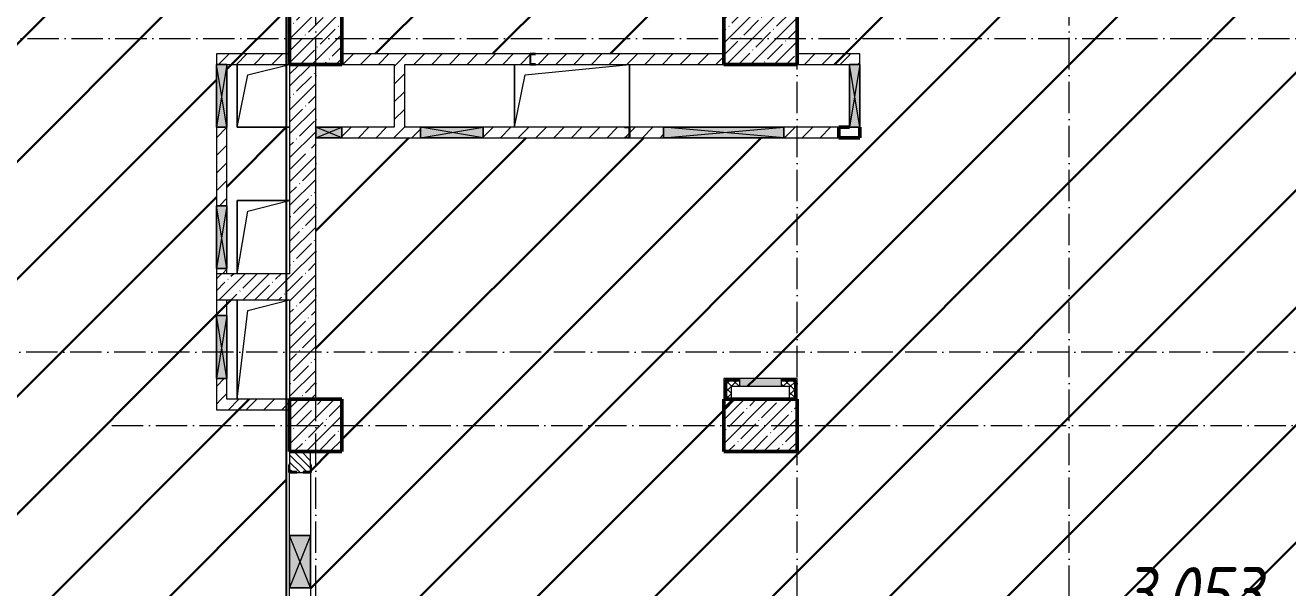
# Model space of a CAD drawing. Header units: millimetres. Extents: x 35697 to 388678, y -91946 to 171347.
# Drawn here: x 290844 to 302911, y -65632 to -60257 of the extents above; entities that cross this region are included whole.
import ezdxf

# ---------------------------------------------------------------- set-up
doc = ezdxf.new("R2010")
doc.units = ezdxf.units.MM
doc.linetypes.add('50_200_ШТРИХ_1Т_ш5_п1_п1_', pattern=[700, 500, -100, 0, -100])
for name, color, linetype, lineweight in [('2.1) ПГП окна 2.8 м', 5, 'Continuous', 30), ('A-DETL-GENF-OTLN', 7, 'Continuous', 9), ('A-FLOR-____-OTLN', 7, 'Continuous', 9), ('A-GENM-____-MCUT', 7, 'Continuous', 25), ('A-GENM-____-OTLN', 7, 'Continuous', 9), ('A-GENM-____-OTLN-1', 7, 'Continuous', 25), ('A-GLAZ-____-OTLN', 7, 'Continuous', 9), ('A-WALL-____-MCUT-1', 7, 'Continuous', 9), ('A-WALL-____-MCUT-2', 7, 'Continuous', 50), ('A-WALL-____-MCUT-3', 7, 'Continuous', 9), ('A-WALL-____-PATT-1', 7, 'Continuous', 9), ('A-WALL-FNSH-MCUT-1', 7, 'Continuous', 9), ('I-WALL-____-OTLN', 7, 'Continuous', 9), ('S-COLS-____-MCUT', 7, 'Continuous', 50), ('S-COLS-____-OTLN', 7, 'Continuous', 9), ('S-GRID-____-OTLN-1', 7, '50_200_ШТРИХ_1Т_ш5_п1_п1_', 9), ('Марки помещений', 7, 'Continuous', 9), ('стяжа', 7, 'Continuous', 30)]:
    doc.layers.add(name, color=color, linetype=linetype, lineweight=lineweight)
doc.layers.add('A-WALL-____-PATT-3', color=9, linetype='Continuous', lineweight=9, true_color=0x808080)
doc.styles.add('ISOCPEUR_I_2', font='isocpeui.ttf', dxfattribs={"width": 0.85, "height": 2.3})
pattern_1 = [(45, (283770.7, -86863.46), (-114.04925, 114.04925), []), (45, (283884.76, -86863.46), (-114.04925, 114.04925), [201.612, -40.322, 3.353, -36.97])]
pattern_2 = [(45, (283770.71, -86863.46), (-84.8528, 84.8528), [])]
pattern_3 = [(45, (283770.707, -86863.456), (-35.35534, 35.35534), []), (135, (283770.707, -86863.456), (-35.35534, -35.35534), [])]

# ---------------------------------------------------------------- blocks, each defined once
blk = doc.blocks.new('BSC_Колонна _Прямоугольная - 500х500-V7-АР1_План отверстий 3 этажа в осях 1-64_А-ГГ')
at = {"layer": 'S-COLS-____-OTLN'}
h = blk.add_hatch(dxfattribs=at)
h.set_pattern_fill('FP_41', color=256, style=0, pattern_type=2)
h.set_pattern_definition([(45, (-9850, -26481.04), (-114.04925, 114.04925), []), (45, (-9735.95, -26481.04), (-114.04925, 114.04925), [201.613, -40.323, 3.353, -36.97])])
h.paths.add_polyline_path([(-250, -250), (250, -250), (250, 250), (-250, 250)], flags=0)
at = {"layer": 'S-COLS-____-MCUT'}
for p, q in [((250, 250), (-250, 250)), ((-250, 250), (-250, -250)), ((250, -250), (250, 250)), ((-250, -250), (250, -250))]:
    blk.add_line(p, q, dxfattribs=at)
blk = doc.blocks.new('BSC_Колонна _Прямоугольная - 500х700-V10-АР1_План отверстий 3 этажа в осях 1-64_А-ГГ')
at = {"layer": 'S-COLS-____-OTLN'}
h = blk.add_hatch(dxfattribs=at)
h.set_pattern_fill('FP_44', color=256, style=0, pattern_type=2)
h.set_pattern_definition([(315, (-22781.04, 14100), (114.0493, 114.0493), []), (315, (-22781.04, 13985.95), (114.0493, 114.0493), [201.613, -40.323, 3.353, -36.97])])
h.paths.add_polyline_path([(-250, 350), (-250, -350), (250, -350), (250, 350)], flags=0)
at = {"layer": 'S-COLS-____-MCUT'}
for p, q in [((250, 350), (-250, 350)), ((-250, 350), (-250, -350)), ((250, -350), (250, 350)), ((-250, -350), (250, -350))]:
    blk.add_line(p, q, dxfattribs=at)
blk = doc.blocks.new('BSC_Колонна _Прямоугольная - 500х700-V11-АР1_План отверстий 3 этажа в осях 1-64_А-ГГ')
at = {"layer": 'S-COLS-____-OTLN'}
h = blk.add_hatch(dxfattribs=at)
h.set_pattern_fill('FP_45', color=256, style=0, pattern_type=2)
h.set_pattern_definition([(315, (-26481.04, 14100), (114.04925, 114.04925), []), (315, (-26481.04, 13985.95), (114.04925, 114.04925), [201.613, -40.323, 3.353, -36.97])])
h.paths.add_polyline_path([(-250, 350), (-250, -350), (250, -350), (250, 350)], flags=0)
at = {"layer": 'S-COLS-____-MCUT'}
for p, q in [((250, 350), (-250, 350)), ((-250, 350), (-250, -350)), ((250, -350), (250, 350)), ((-250, -350), (250, -350))]:
    blk.add_line(p, q, dxfattribs=at)
blk = doc.blocks.new('154_Фахверк_СКБ_Швеллер - Тип_100_3960-28494444-АР1_План отверстий 3 этажа в осях 1-64_А-ГГ')
at = {"layer": 'A-GENM-____-MCUT'}
for p, q in [((125, 50), (175, 50)), ((125, -50), (125, 50)), ((128, 47), (128, -47)), ((175, 47), (128, 47)), ((175, 50), (175, 47)), ((175, -50), (125, -50)), ((128, -47), (175, -47)), ((175, -47), (175, -50))]:
    blk.add_line(p, q, dxfattribs=at)
blk = doc.blocks.new('154_Фахверк_СКБ_Швеллер - Тип_100_3380-28551448-АР1_План отверстий 3 этажа в осях 1-64_А-ГГ')
at = {"layer": 'A-GENM-____-MCUT'}
for p, q in [((175, 50), (125, 50)), ((125, 50), (125, -50)), ((128, 47), (175, 47)), ((128, -47), (128, 47)), ((175, 47), (175, 50)), ((125, -50), (175, -50)), ((175, -47), (128, -47)), ((175, -50), (175, -47))]:
    blk.add_line(p, q, dxfattribs=at)
blk = doc.blocks.new('Фахверк_СКБ_Уголок - 200_3960-28268576-АР1_План отверстий 3 этажа в осях 1-64_А-ГГ')
at = {"layer": 'A-GENM-____-MCUT'}
for p, q in [((200, 156), (125, 156)), ((125, 156), (125, 81)), ((131, 81), (131, 150)), ((131, 150), (200, 150)), ((200, 150), (200, 156)), ((125, 81), (131, 81)), ((131, 19), (125, 19)), ((125, 19), (125, -56)), ((131, -50), (131, 19)), ((125, -56), (200, -56)), ((200, -50), (131, -50)), ((200, -56), (200, -50))]:
    blk.add_line(p, q, dxfattribs=at)
blk = doc.blocks.new('AR_Отверстие прямоугольное _в плите_ - AR_Отверстие прямоугольное _в плите_-30552824-АР1_План отверстий 3 этажа в осях 1-64_А-ГГ')
at = {"layer": 'A-GENM-____-OTLN'}
for p, q in [((250, 350), (-250, 350)), ((-250, 350), (-250, -350)), ((-250, -350), (-150, 250)), ((-150, 250), (250, 350))]:
    blk.add_line(p, q, dxfattribs=at)
blk = doc.blocks.new('AR_Отверстие прямоугольное _в плите_ - AR_Отверстие прямоугольное _в плите_-30552826-АР1_План отверстий 3 этажа в осях 1-64_А-ГГ')
at = {"layer": 'A-GENM-____-OTLN'}
for p, q in [((-250, 475), (-250, -475)), ((-250, -475), (-150, 375)), ((-150, 375), (250, 475))]:
    blk.add_line(p, q, dxfattribs=at)
blk = doc.blocks.new('AR_Отверстие прямоугольное _в плите_ - AR_Отверстие прямоугольное _в плите_-30552682-АР1_План отверстий 3 этажа в осях 1-64_А-ГГ')
at = {"layer": 'A-GENM-____-OTLN'}
for p, q in [((-550, 300), (-550, -300)), ((-450, 200), (550, 300)), ((550, -300), (550, 300)), ((-550, -300), (-450, 200))]:
    blk.add_line(p, q, dxfattribs=at)
blk = doc.blocks.new('AR_Отверстие прямоугольное _в плите_ - AR_Отверстие прямоугольное _в плите_-30552698-АР1_План отверстий 3 этажа в осях 1-64_А-ГГ')
at = {"layer": 'A-GENM-____-OTLN'}
for p, q in [((-250, 300), (-250, -300)), ((-150, 200), (250, 300)), ((-250, -300), (-150, 200)), ((-250, -300), (250, -300))]:
    blk.add_line(p, q, dxfattribs=at)
blk = doc.blocks.new('AR_Отверстие Ниша - Лючок-32406239-АР1_План отверстий 3 этажа в осях 1-64_А-ГГ')
at = {"layer": 'A-GLAZ-____-OTLN'}
blk.add_hatch(color=256, dxfattribs=at).paths.add_polyline_path([(200, 37), (-200, 37), (-200, -38), (200, -38)], flags=0)
for p, q in [((200, 37), (-200, 37)), ((-200, 37), (-200, -38)), ((200, -38), (200, 37)), ((-200, -38), (200, -38))]:
    blk.add_line(p, q, dxfattribs=at)
blk = doc.blocks.new('AR_Отверстие прямоугольное _в стене_ - AR_Отверстие прямоугольное _в стене__ОВ-36997986-АР1_План отверстий 3 этажа в осях 1-64_А-ГГ')
at = {"layer": 'A-GLAZ-____-OTLN'}
blk.add_hatch(color=256, dxfattribs=at).paths.add_polyline_path([(300, 50), (-300, 50), (-300, -50), (300, -50)], flags=0)
at = {"layer": 'A-DETL-GENF-OTLN'}
for p, q in [((-300, -50), (-300, 50)), ((-300, 50), (300, 50)), ((300, 50), (-300, -50)), ((-300, 50), (300, -50)), ((300, 50), (-300, 50)), ((-300, 50), (-300, -50)), ((300, 50), (300, -50)), ((300, -50), (300, 50)), ((300, -50), (-300, -50)), ((-300, -50), (300, -50))]:
    blk.add_line(p, q, dxfattribs=at)
blk = doc.blocks.new('AR_Отверстие прямоугольное _в стене__БезПР - AR_Отверстие прямоугольное _в стене__БезПР-36428146-АР1_План отверстий 3 этажа в осях 1-64_А-ГГ')
at = {"layer": 'A-GLAZ-____-OTLN'}
blk.add_hatch(color=256, dxfattribs=at).paths.add_polyline_path([(125, 50), (-125, 50), (-125, -50), (125, -50)], flags=0)
at = {"layer": 'A-DETL-GENF-OTLN'}
for p, q in [((-125, -50), (-125, 50)), ((-125, 50), (125, 50)), ((125, 50), (-125, -50)), ((-125, 50), (125, -50)), ((125, 50), (-125, 50)), ((-125, 50), (-125, -50)), ((125, 50), (125, -50)), ((125, -50), (125, 50)), ((125, -50), (-125, -50)), ((-125, -50), (125, -50))]:
    blk.add_line(p, q, dxfattribs=at)
blk = doc.blocks.new('AR_Отверстие прямоугольное _в стене_ - AR_Отверстие прямоугольное _в стене__ОВ-37085671-АР1_План отверстий 3 этажа в осях 1-64_А-ГГ')
at = {"layer": 'A-GLAZ-____-OTLN'}
blk.add_hatch(color=256, dxfattribs=at).paths.add_polyline_path([(-376, 50), (-575, 50), (-575, -50), (575, -50), (575, 50)], flags=0)
at = {"layer": 'A-DETL-GENF-OTLN'}
for p, q in [((-575, -50), (-575, 50)), ((-575, 50), (575, 50)), ((575, 50), (-575, -50)), ((-575, 50), (575, -50)), ((575, 50), (-575, 50)), ((-575, 50), (-575, -50)), ((575, 50), (575, -50)), ((575, -50), (575, 50)), ((575, -50), (-575, -50)), ((-575, -50), (575, -50))]:
    blk.add_line(p, q, dxfattribs=at)
blk = doc.blocks.new('AR_Отверстие прямоугольное _в стене__БезПР - AR_Отверстие прямоугольное _в стене__БезПР-36427847-АР1_План отверстий 3 этажа в осях 1-64_А-ГГ')
at = {"layer": 'A-GLAZ-____-OTLN'}
blk.add_hatch(color=256, dxfattribs=at).paths.add_polyline_path([(250, 100), (-250, 100), (-250, -100), (250, -100)], flags=0)
at = {"layer": 'A-DETL-GENF-OTLN'}
for p, q in [((-250, -100), (-250, 100)), ((-250, 100), (250, 100)), ((250, 100), (-250, -100)), ((-250, 100), (250, -100)), ((250, 100), (-250, 100)), ((-250, 100), (-250, -100)), ((250, 100), (250, -100)), ((250, -100), (250, 100)), ((250, -100), (-250, -100)), ((-250, -100), (250, -100))]:
    blk.add_line(p, q, dxfattribs=at)
at = {"layer": 'A-GLAZ-____-OTLN'}
blk.add_line((250, 100), (-250, 100), dxfattribs=at)
blk = doc.blocks.new('AR_Отверстие прямоугольное _в стене__БезПР - AR_Отверстие прямоугольное _в стене__БезПР-36899670-АР1_План отверстий 3 этажа в осях 1-64_А-ГГ')
at = {"layer": 'A-GLAZ-____-OTLN'}
blk.add_hatch(color=256, dxfattribs=at).paths.add_polyline_path([(300, 50), (-300, 50), (-300, -50), (300, -50)], flags=0)
at = {"layer": 'A-DETL-GENF-OTLN'}
for p, q in [((-300, -50), (-300, 50)), ((-300, 50), (300, 50)), ((300, 50), (-300, -50)), ((-300, 50), (300, -50)), ((300, 50), (-300, 50)), ((-300, 50), (-300, -50)), ((300, 50), (300, -50)), ((300, -50), (300, 50)), ((300, -50), (-300, -50)), ((-300, -50), (300, -50))]:
    blk.add_line(p, q, dxfattribs=at)
at = {"layer": 'A-GLAZ-____-OTLN'}
blk.add_line((300, 50), (-300, 50), dxfattribs=at)
blk = doc.blocks.new('AR_Отверстие прямоугольное _в стене_ - AR_Отверстие прямоугольное _в стене__ОВ-36998953-АР1_План отверстий 3 этажа в осях 1-64_А-ГГ')
at = {"layer": 'A-GLAZ-____-OTLN'}
blk.add_hatch(color=256, dxfattribs=at).paths.add_polyline_path([(300, 50), (-300, 50), (-300, -50), (300, -50)], flags=0)
at = {"layer": 'A-DETL-GENF-OTLN'}
for p, q in [((-300, -50), (-300, 50)), ((-300, 50), (300, 50)), ((300, 50), (-300, -50)), ((-300, 50), (300, -50)), ((300, 50), (-300, 50)), ((-300, 50), (-300, -50)), ((300, 50), (300, -50)), ((300, -50), (300, 50)), ((300, -50), (-300, -50)), ((-300, -50), (300, -50))]:
    blk.add_line(p, q, dxfattribs=at)
blk = doc.blocks.new('AR_Отверстие прямоугольное _в стене_ - AR_Отверстие прямоугольное _в стене__ОВ-36996514-АР1_План отверстий 3 этажа в осях 1-64_А-ГГ')
at = {"layer": 'A-GLAZ-____-OTLN'}
blk.add_hatch(color=256, dxfattribs=at).paths.add_polyline_path([(300, -50), (300, 50), (-300, 50), (-300, -50)], flags=0)
at = {"layer": 'A-DETL-GENF-OTLN'}
for p, q in [((-300, -50), (-300, 50)), ((-300, 50), (300, 50)), ((300, 50), (-300, -50)), ((-300, 50), (300, -50)), ((300, 50), (-300, 50)), ((-300, 50), (-300, -50)), ((300, 50), (300, -50)), ((300, -50), (300, 50)), ((300, -50), (-300, -50)), ((-300, -50), (300, -50))]:
    blk.add_line(p, q, dxfattribs=at)
blk = doc.blocks.new('BSC_Колонна _Прямоугольная1 - 200х100 _металл_-V219-АР1_План отверстий 3 этажа в осях 1-64_А-ГГ')
at = {"layer": 'S-COLS-____-MCUT'}
for p, q in [((0, 50), (-100, 50)), ((-100, 50), (-100, -50)), ((100, -50), (100, 50)), ((-100, -50), (100, -50))]:
    blk.add_line(p, q, dxfattribs=at)
blk = doc.blocks.new('3эт')
at = {"layer": 'S-GRID-____-OTLN-1', "color": 251, "ltscale": 0.6, "true_color": 0x636466}
for p, q in [((293620.7, -91346.1), (293620.7, -36982.5)), ((298220.7, -91346.1), (298220.7, -36982.5)), ((300820.7, -91346.1), (300820.7, -36982.5)), ((279101.9, -60382.4), (310478.4, -60382.4)), ((310478.4, -63382.4), (279101.9, -63382.4)), ((291670.7, -64082.4), (310478.4, -64082.4))]:
    blk.add_line(p, q, dxfattribs=at)

msp = doc.modelspace()

# ---------------------------------------------------------------- hatches: boundary and pattern name
at = {"layer": '2.1) ПГП окна 2.8 м'}
h = msp.add_hatch(dxfattribs=at)
h.set_pattern_fill('ANSI31', color=5, scale=250)
h.set_pattern_definition([(45, (289370.7, -39382.4), (-561.266, 561.266), [])])
h.paths.add_polyline_path([(297665, -55157), (297671, -54132), (293871, -54132), (293871, -54632), (293371, -54632), (293371, -56532), (297671, -56532), (297671, -56457), (297665, -56457), (297665, -56382), (297668, -55232), (297665, -55232)])
h.paths.add_polyline_path([(293871, -54132), (297671, -54132), (297671, -53832), (295475, -45482), (293871, -45482)])
h.paths.add_polyline_path([(298371, -41232), (298121, -41232), (298121, -39632), (297871, -39632), (297871, -39382), (293871, -39382), (293871, -45482), (295475, -45482), (297671, -53832), (298371, -53832), (298371, -50232), (297771, -50232), (297771, -49032), (298371, -49032), (298371, -47182), (297771, -47182), (297771, -45682), (298121, -45682), (298371, -45682)])
h.paths.add_polyline_path([(297671, -47682), (297771, -47682), (297771, -48132), (297671, -48132), (297671, -48632), (297671, -50232), (297671, -50235), (297768, -50235), (297768, -50282), (297771, -50282), (297771, -50832), (297771, -51832), (297671, -51832), (297671, -50832), (297671, -50282), (297671, -50232), (297671, -48632), (297671, -48132)], flags=16)
h.paths.add_polyline_path([(297671, -47682), (297721, -47907), (297671, -48132)], flags=0)
h.paths.add_polyline_path([(298121, -43882), (298121, -43432), (298121, -43032), (298321, -43032), (298321, -43432), (298321, -43882), (298321, -44382), (298327, -44382), (298327, -44457), (298327, -44532), (298321, -44562), (298321, -44532), (298252, -44532), (298190, -44532), (298121, -44532), (298121, -45357), (298121, -45426), (298190, -45426), (298252, -45427), (298252, -45426), (298321, -45426), (298321, -45357), (298327, -45357), (298327, -45432), (298327, -45507), (298321, -45507), (298321, -45438), (298252, -45438), (298218, -45432), (298190, -45432), (298115, -45432), (298115, -45357), (298121, -44532), (298115, -44532), (298115, -44457), (298115, -44382)], flags=16)
h.paths.add_polyline_path([(298115, -44382), (298190, -44382), (298252, -44382), (298321, -44388), (298252, -44388), (298190, -44382), (298190, -44388), (298121, -44388)], flags=0)
h.paths.add_polyline_path([(297671, -50832), (297771, -50832), (297771, -51832), (297671, -51832)], flags=0)
h.paths.add_polyline_path([(293340, -45482), (293340, -54132), (293871, -54132), (293871, -45482)])
h.paths.add_polyline_path([(293340, -45482), (289371, -45482), (289371, -77332), (293340, -77332), (293340, -67982), (292871, -67982), (292871, -67782), (293340, -67782), (293340, -63832), (292871, -63832), (292871, -62882), (292671, -62882), (292671, -62632), (292871, -62632), (292871, -61933), (293340, -61933), (293340, -61232), (292871, -61232), (292871, -60632), (293340, -60632)])
h.paths.add_polyline_path([(292671, -60632), (292771, -60632), (292771, -61232), (292771, -61982), (292771, -62582), (292671, -62582), (292671, -61982), (292671, -61232)], flags=16)
h.paths.add_polyline_path([(292671, -60632), (292771, -60632), (292771, -61232), (292671, -61232)], flags=0)
h.paths.add_polyline_path([(292671, -61982), (292771, -61982), (292771, -62582), (292671, -62582)], flags=0)
h.paths.add_polyline_path([(292671, -63032), (292771, -63032), (292771, -63632), (292671, -63632)], flags=16)
h.paths.add_polyline_path([(292771, -66532), (292774, -66532), (292774, -66579), (292868, -66579), (292868, -66532), (292871, -66532), (292871, -66582), (292871, -67682), (292771, -67682), (292771, -68097), (292871, -68097), (292871, -68247), (292771, -68247), (292771, -68586), (292778, -68586), (292778, -68628), (292863, -68628), (292863, -68586), (292871, -68586), (292871, -68632), (292871, -69332), (292871, -69378), (292863, -69378), (292863, -69337), (292778, -69337), (292778, -69378), (292771, -69632), (292771, -69378), (292771, -69332), (292771, -68632), (292771, -68586), (292771, -68247), (292771, -68097), (292771, -67682), (292771, -66582)], flags=16)
h.paths.add_polyline_path([(292771, -66582), (292871, -66582), (292871, -67682), (292771, -67682)], flags=0)
h.paths.add_polyline_path([(293950, -53466), (295540, -53466), (295540, -52266), (293950, -52266)], flags=24)
h = msp.add_hatch(dxfattribs=at)
h.set_pattern_fill('ANSI31', color=5, scale=250)
h.paths.add_polyline_path([(302801, -42418), (302801, -42422), (302821, -42782), (302821, -42422), (302818, -42418)])
h.paths.add_polyline_path([(301622, -42036), (301622, -42066), (301632, -42066), (301831, -42036)])
h.paths.add_polyline_path([(302183, -41582), (302183, -42382), (302151, -42382), (302151, -41582)])
h.paths.add_polyline_path([(302503, -41542), (302503, -41546), (302521, -41546), (302521, -41542)])
h.paths.add_polyline_path([(302481, -41546), (302475, -41546), (302475, -41574), (302481, -41574)])
h.paths.add_polyline_path([(302631, -42390), (302503, -42390), (302481, -42412), (302481, -42422), (302521, -42422)])
h.paths.add_polyline_path([(302355, -41574), (302471, -41574), (302481, -41582), (302471, -41582)])
h.paths.add_polyline_path([(293871, -48132), (293871, -48632), (293371, -48632), (293371, -48132)])
h.paths.add_polyline_path([(302791, -41582), (302801, -41582), (302801, -41574), (302791, -41574)])
h.paths.add_polyline_path([(302635, -41582), (302635, -42382), (302631, -42422), (302631, -42382)])
h.paths.add_polyline_path([(303115, -41582), (303121, -41582), (303121, -41574), (303115, -41574)], flags=17)
h.paths.add_polyline_path([(303111, -42382), (303111, -41582), (303112, -41542), (303111, -41542), (303111, -42382), (303121, -42782), (303121, -42422), (303120, -42382)])
h.paths.add_polyline_path([(289371, -52826), (289377, -52832), (289377, -52757), (289371, -52757)])
h.paths.add_polyline_path([(293871, -54132), (293871, -54632), (293371, -54632), (293371, -54132)])
h.paths.add_polyline_path([(297671, -56388), (297665, -56382), (297665, -56457), (297671, -56457)])
h.paths.add_polyline_path([(289171, -70507), (289165, -70507), (288671, -70532), (289171, -70532)])
h.paths.add_polyline_path([(298213, -58336), (298213, -58378), (298221, -58382), (298221, -58336)])
h.paths.add_polyline_path([(298221, -63632), (298221, -63832), (298221, -64332), (297521, -64332), (297521, -63832), (297521, -63632), (297671, -63632), (298071, -63632)])
h.paths.add_polyline_path([(298208, -63645), (298208, -63832), (297533, -63832), (297533, -63645), (297671, -63645), (297671, -63707), (298071, -63707), (298071, -63645)], flags=16)
h.paths.add_polyline_path([(307021, -60632), (307021, -60732), (306821, -60732), (306821, -60661)])
h.paths.add_polyline_path([(298221, -69132), (298221, -69632), (297521, -69632), (297521, -69132)])
h.paths.add_polyline_path([(298221, -72432), (298221, -72932), (297521, -72932), (297521, -72432)])
h.paths.add_polyline_path([(293950, -53466), (295540, -53466), (295540, -52266), (293950, -52266)], flags=9)
h.paths.add_polyline_path([(294786, -59655), (296376, -59655), (296376, -58455), (294786, -58455)], flags=9)
h.paths.add_polyline_path([(301150, -66260), (302809, -66260), (302809, -65060), (301150, -65060)], flags=9)
h = msp.add_hatch(dxfattribs=at)
h.set_pattern_fill('ANSI31', color=5, scale=250)
h.paths.add_polyline_path([(293871, -54132), (293871, -54632), (293371, -54632), (293371, -54132)], flags=16)
h.paths.add_polyline_path([(297671, -56388), (297665, -56382), (297665, -56457), (297671, -56457)], flags=16)
h.paths.add_polyline_path([(307071, -58332), (307065, -58332), (307065, -58257), (307071, -57207), (307065, -57207), (307065, -57132), (307071, -55332), (307065, -55332), (307065, -55257), (307069, -54832), (306971, -54832), (306971, -54632), (306621, -54632), (306621, -54382), (301771, -54382), (301771, -57432), (297871, -57432), (297871, -56388), (297740, -56388), (297740, -56382), (297665, -56382), (297665, -56457), (297671, -56457), (297671, -57432), (293371, -57432), (293371, -58376), (293440, -58376), (293489, -58382), (293577, -58382), (293577, -58307), (293571, -57632), (293571, -58307), (293577, -58307), (293577, -58387), (293571, -58387), (293571, -59532), (293577, -59532), (293577, -59607), (293571, -60132), (293871, -60132), (293871, -60532), (295671, -60532), (295721, -60532), (297521, -60532), (297521, -60132), (298121, -60132), (298121, -59578), (298121, -58382), (298121, -58336), (298128, -58336), (298128, -58378), (298121, -59532), (298221, -59532), (298221, -60132), (298221, -60632), (298721, -60632), (298821, -60632), (298821, -61232), (298821, -61332), (298621, -61332), (298096, -61332), (296946, -61332), (296621, -61332), (296571, -61332), (295221, -61332), (294621, -61332), (293871, -61332), (293621, -61332), (293621, -63832), (293871, -63832), (293871, -64332), (293571, -64332), (293571, -64457), (293577, -64457), (293577, -64532), (293571, -65132), (293571, -65632), (293571, -66232), (293577, -66232), (293577, -66307), (293571, -67782), (293571, -68032), (293571, -68332), (293571, -68482), (293571, -69132), (293871, -69132), (293871, -69632), (293571, -69632), (293571, -69932), (293571, -70332), (293571, -70507), (293571, -70807), (293571, -72432), (293871, -72432), (293871, -72932), (293571, -72932), (293571, -73057), (293577, -73057), (293577, -73132), (293571, -74832), (293577, -74832), (293577, -74982), (295571, -74982), (295621, -74982), (297521, -74982), (297771, -74982), (300221, -74982), (300471, -74982), (300971, -74982), (300971, -71882), (300971, -71582), (300971, -70282), (301021, -70282), (301021, -70132), (301171, -70132), (301171, -70082), (306621, -70082), (306721, -70082), (307071, -70082), (307071, -69632), (306621, -69632), (306621, -69132), (307071, -69132), (307071, -67332), (307065, -67332), (307065, -67257), (307071, -66207), (307065, -66207), (307065, -66132), (307071, -64332), (306621, -64332), (306621, -63832), (307071, -63832), (307071, -63207), (307065, -63207), (307065, -63132), (307071, -61332), (307065, -61332), (307065, -61257), (307071, -61257), (307071, -61326), (307140, -61326), (307140, -61332), (307252, -61332), (307252, -61326), (307321, -61326), (307321, -61257), (307321, -60632), (307321, -60132), (307071, -60132)])
h.paths.add_polyline_path([(298213, -58336), (298213, -58378), (298221, -58382), (298221, -58336)], flags=16)
h.paths.add_polyline_path([(298221, -63632), (298221, -63832), (298221, -64332), (297521, -64332), (297521, -63832), (297521, -63632), (297671, -63632), (298071, -63632)], flags=16)
h.paths.add_polyline_path([(298208, -63645), (298208, -63832), (297533, -63832), (297533, -63645), (297671, -63645), (297671, -63707), (298071, -63707), (298071, -63645)], flags=0)
h.paths.add_polyline_path([(307021, -60632), (307021, -60732), (306821, -60732), (306821, -60661)], flags=16)
h.paths.add_polyline_path([(298221, -69132), (298221, -69632), (297521, -69632), (297521, -69132)], flags=16)
h.paths.add_polyline_path([(298221, -72432), (298221, -72932), (297521, -72932), (297521, -72432)], flags=16)
h.paths.add_polyline_path([(294786, -59655), (296376, -59655), (296376, -58455), (294786, -58455)], flags=24)
h.paths.add_polyline_path([(301150, -66260), (302809, -66260), (302809, -65060), (301150, -65060)], flags=24)
at = {"layer": 'A-WALL-____-PATT-1'}
h = msp.add_hatch(dxfattribs=at)
h.set_pattern_fill('FP_4', color=256, style=0, pattern_type=2)
h.set_pattern_definition(pattern_2)
h.paths.add_polyline_path([(292671, -62632), (292771, -62632), (292771, -62582), (292671, -62582)], flags=0)
h.paths.add_polyline_path([(292771, -61982), (292771, -61232), (292671, -61232), (292671, -61982), (292703, -61982)], flags=0)
h.paths.add_polyline_path([(292671, -60632), (292771, -60632), (292771, -60532), (292671, -60532)], flags=0)
h = msp.add_hatch(dxfattribs=at)
h.set_pattern_fill('FP_4', color=256, style=0, pattern_type=2)
h.set_pattern_definition(pattern_2)
h.paths.add_polyline_path([(293371, -60632), (293371, -60532), (292771, -60532), (292771, -60632)], flags=0)
h = msp.add_hatch(dxfattribs=at)
h.set_pattern_fill('FP_4', color=256, style=0, pattern_type=2)
h.set_pattern_definition(pattern_2)
h.paths.add_polyline_path([(297521, -60632), (297521, -60532), (295721, -60532), (295721, -60535), (295674, -60535), (295674, -60629), (295721, -60629), (295721, -60632)], flags=0)
h.paths.add_polyline_path([(294471, -60632), (295671, -60632), (295671, -60532), (293871, -60532), (293871, -60632), (294371, -60632)], flags=0)
h = msp.add_hatch(dxfattribs=at)
h.set_pattern_fill('FP_4', color=256, style=0, pattern_type=2)
h.set_pattern_definition(pattern_2)
h.paths.add_polyline_path([(298721, -60632), (298721, -60532), (298221, -60532), (298221, -60632)], flags=0)
h = msp.add_hatch(dxfattribs=at)
h.set_pattern_fill('FP_4', color=256, style=0, pattern_type=2)
h.set_pattern_definition(pattern_2)
h.paths.add_polyline_path([(298821, -60632), (298821, -60532), (298721, -60532), (298721, -60632), (298806, -60632)], flags=0)
h = msp.add_hatch(dxfattribs=at)
h.set_pattern_fill('FP_38', color=256, style=0, pattern_type=2)
h.set_pattern_definition(pattern_1)
h.paths.add_polyline_path([(293371, -63832), (293621, -63832), (293621, -60632), (293371, -60632), (293371, -62882)], flags=0)
h = msp.add_hatch(dxfattribs=at)
h.set_pattern_fill('FP_4', color=256, style=0, pattern_type=2)
h.set_pattern_definition(pattern_2)
h.paths.add_polyline_path([(294471, -61232), (294471, -60632), (294371, -60632), (294371, -61232)], flags=0)
h = msp.add_hatch(dxfattribs=at)
h.set_pattern_fill('FP_4', color=256, style=0, pattern_type=2)
h.set_pattern_definition(pattern_2)
h.paths.add_polyline_path([(298621, -61332), (298621, -61232), (298096, -61232), (298096, -61332)], flags=0)
h.paths.add_polyline_path([(296621, -61332), (296946, -61332), (296946, -61232), (296621, -61232), (296621, -61329)], flags=0)
h.paths.add_polyline_path([(296571, -61332), (296571, -61329), (296618, -61329), (296618, -61235), (296571, -61235), (296571, -61232), (295221, -61232), (295221, -61332)], flags=0)
h.paths.add_polyline_path([(293871, -61332), (294621, -61332), (294621, -61232), (293871, -61232), (293871, -61303)], flags=0)
h = msp.add_hatch(dxfattribs=at)
h.set_pattern_fill('FP_38', color=256, style=0, pattern_type=2)
h.set_pattern_definition(pattern_1)
h.paths.add_polyline_path([(293371, -62882), (293371, -62632), (292671, -62632), (292671, -62882)], flags=0)
h = msp.add_hatch(dxfattribs=at)
h.set_pattern_fill('FP_4', color=256, style=0, pattern_type=2)
h.set_pattern_definition(pattern_2)
h.paths.add_polyline_path([(292671, -63832), (292771, -63832), (292771, -63632), (292671, -63632)], flags=0)
h.paths.add_polyline_path([(292671, -63032), (292771, -63032), (292771, -62882), (292671, -62882)], flags=0)
h = msp.add_hatch(dxfattribs=at)
h.set_pattern_fill('FP_4', color=256, style=0, pattern_type=2)
h.set_pattern_definition(pattern_2)
h.paths.add_polyline_path([(293371, -63932), (293371, -63832), (292671, -63832), (292671, -63932)], flags=0)
h = msp.add_hatch(dxfattribs=at)
h.set_pattern_fill('FP_6', color=256, style=0, pattern_type=2)
h.set_pattern_definition([(135, (283770.707, -86863.456), (-35.35534, -35.35534), [])])
h.paths.add_polyline_path([(293571, -69132), (293571, -68482), (293371, -68482), (293371, -69132)], flags=0)
h.paths.add_polyline_path([(293516, -68332), (293571, -68332), (293571, -68032), (293371, -68032), (293371, -68332)], flags=0)
h.paths.add_polyline_path([(293571, -67782), (293571, -66238), (293502, -66238), (293502, -66232), (293440, -66232), (293440, -66238), (293371, -66238), (293371, -67782), (293478, -67782)], flags=0)
h.paths.add_polyline_path([(293440, -64532), (293502, -64532), (293502, -64526), (293571, -64526), (293571, -64332), (293371, -64332), (293371, -64526), (293440, -64526)], flags=0)
at = {"layer": 'A-WALL-____-PATT-3'}
h = msp.add_hatch(dxfattribs=at)
h.set_pattern_fill('FP_7', color=256, style=0, pattern_type=2)
h.set_pattern_definition(pattern_3)
h.paths.add_polyline_path([(298196, -63707), (298196, -63657), (298071, -63657), (298071, -63707), (298146, -63707)], flags=0)
h.paths.add_polyline_path([(297671, -63707), (297671, -63657), (297546, -63657), (297546, -63707), (297596, -63707)], flags=0)
h = msp.add_hatch(dxfattribs=at)
h.set_pattern_fill('FP_7', color=256, style=0, pattern_type=2)
h.set_pattern_definition(pattern_3)
h.paths.add_polyline_path([(297596, -63832), (297596, -63707), (297546, -63707), (297546, -63832)], flags=0)
h = msp.add_hatch(dxfattribs=at)
h.set_pattern_fill('FP_7', color=256, style=0, pattern_type=2)
h.set_pattern_definition(pattern_3)
h.paths.add_polyline_path([(298196, -63832), (298196, -63707), (298146, -63707), (298146, -63832)], flags=0)
at = {"layer": 'S-COLS-____-OTLN'}
h = msp.add_hatch(dxfattribs=at)
h.set_pattern_fill('FP_38', color=256, style=0, pattern_type=2)
h.set_pattern_definition(pattern_1)
h.paths.add_polyline_path([(293371, -64332), (293871, -64332), (293871, -63832), (293371, -63832)], flags=0)

# ---------------------------------------------------------------- linework, layer by layer
msp.add_lwpolyline([(289371, -77332), (293340, -77332), (293340, -45482), (289371, -45482)], close=True)
at = {"layer": 'A-FLOR-____-OTLN'}
for p, q in [((292871, -61232), (292871, -60632)), ((295521, -61232), (295521, -60632)), ((296621, -60632), (296621, -61232)), ((293371, -61232), (292871, -61232)), ((292871, -61933), (293371, -61933)), ((292871, -62632), (292871, -61933)), ((292871, -63832), (292871, -62882))]:
    msp.add_line(p, q, dxfattribs=at)
at = {"layer": 'A-WALL-____-MCUT-1'}
for p, q in [((293371, -60632), (293371, -62632)), ((293621, -61232), (293621, -60632)), ((293621, -63832), (293621, -61332)), ((293371, -62632), (292671, -62632)), ((292671, -62632), (292671, -62882)), ((292671, -62882), (293371, -62882)), ((293371, -62882), (293371, -63832)), ((293371, -63832), (293621, -63832))]:
    msp.add_line(p, q, dxfattribs=at)
at = {"layer": 'A-WALL-____-MCUT-2'}
for p, q in [((297671, -63645), (297533, -63645)), ((297533, -63645), (297533, -63832)), ((298208, -63645), (298071, -63645)), ((298208, -63645), (298208, -63832))]:
    msp.add_line(p, q, dxfattribs=at)
at = {"layer": 'A-WALL-____-MCUT-3'}
for p, q in [((297671, -63657), (297546, -63657)), ((297546, -63657), (297546, -63832)), ((297596, -63707), (297671, -63707)), ((297596, -63832), (297596, -63707)), ((298196, -63657), (298071, -63657)), ((298071, -63707), (298146, -63707)), ((298146, -63707), (298146, -63832)), ((298196, -63657), (298196, -63832)), ((293371, -64332), (293371, -64457)), ((293571, -64332), (293371, -64332)), ((293571, -64457), (293571, -64332)), ((293440, -64532), (293502, -64532))]:
    msp.add_line(p, q, dxfattribs=at)
at = {"layer": 'A-WALL-FNSH-MCUT-1'}
for p, q in [((292671, -60532), (292671, -60632)), ((293371, -60532), (292671, -60532)), ((295671, -60532), (293871, -60532)), ((297521, -60532), (295721, -60532)), ((298821, -60532), (298221, -60532)), ((298821, -60632), (298821, -60532)), ((292771, -60632), (293371, -60632)), ((293871, -60632), (294371, -60632)), ((294371, -60632), (294371, -61232)), ((294471, -60632), (295671, -60632)), ((294471, -61232), (294471, -60632)), ((295721, -60632), (297521, -60632)), ((298221, -60632), (298721, -60632)), ((292671, -61232), (292671, -61982)), ((292771, -61982), (292771, -61232)), ((294371, -61232), (293871, -61232)), ((294621, -61232), (294471, -61232)), ((296571, -61232), (295221, -61232)), ((296946, -61232), (296621, -61232)), ((298621, -61232), (298096, -61232)), ((293871, -61332), (294621, -61332)), ((295221, -61332), (296571, -61332)), ((296621, -61332), (296946, -61332)), ((298096, -61332), (298621, -61332)), ((292671, -62582), (292671, -62632)), ((292771, -62632), (292771, -62582)), ((292671, -62882), (292671, -63032)), ((292771, -63032), (292771, -62882)), ((292671, -63632), (292671, -63932)), ((292771, -63832), (292771, -63632)), ((297671, -63632), (297521, -63632)), ((297521, -63632), (297521, -63832)), ((298221, -63632), (298071, -63632)), ((298221, -63832), (298221, -63632)), ((293371, -63832), (292771, -63832)), ((293371, -63932), (293371, -63832)), ((292671, -63932), (293371, -63932))]:
    msp.add_line(p, q, dxfattribs=at)
at = {"layer": 'I-WALL-____-OTLN'}
for p, q in [((293371, -65132), (293371, -64532)), ((293571, -64532), (293571, -65132)), ((293371, -66232), (293371, -65632)), ((293571, -65632), (293571, -66232))]:
    msp.add_line(p, q, dxfattribs=at)
at = {"layer": 'S-COLS-____-MCUT'}
for p, q in [((293871, -63832), (293371, -63832)), ((293371, -63832), (293371, -64332)), ((293871, -64332), (293871, -63832)), ((293371, -64332), (293871, -64332))]:
    msp.add_line(p, q, dxfattribs=at)

# ---------------------------------------------------------------- block references
at = {"layer": 'A-GENM-____-OTLN'}
for name, p in [('AR_Отверстие прямоугольное _в плите_ - AR_Отверстие прямоугольное _в плите_-30552698-АР1_План отверстий 3 этажа в осях 1-64_А-ГГ', (293121, -60932)), ('AR_Отверстие прямоугольное _в плите_ - AR_Отверстие прямоугольное _в плите_-30552682-АР1_План отверстий 3 этажа в осях 1-64_А-ГГ', (296071, -60932)), ('AR_Отверстие прямоугольное _в плите_ - AR_Отверстие прямоугольное _в плите_-30552824-АР1_План отверстий 3 этажа в осях 1-64_А-ГГ', (293121, -62283)), ('AR_Отверстие прямоугольное _в плите_ - AR_Отверстие прямоугольное _в плите_-30552826-АР1_План отверстий 3 этажа в осях 1-64_А-ГГ', (293121, -63357))]:
    msp.add_blockref(name, p, dxfattribs=at)
at = {"layer": 'A-GENM-____-OTLN-1'}
msp.add_blockref('154_Фахверк_СКБ_Швеллер - Тип_100_3380-28551448-АР1_План отверстий 3 этажа в осях 1-64_А-ГГ', (295546, -60582), dxfattribs=at)
for name, p, rotation in [('154_Фахверк_СКБ_Швеллер - Тип_100_3960-28494444-АР1_План отверстий 3 этажа в осях 1-64_А-ГГ', (296746, -61282), 180), ('Фахверк_СКБ_Уголок - 200_3960-28268576-АР1_План отверстий 3 этажа в осях 1-64_А-ГГ', (293521, -64657), 89.99999999999991)]:
    msp.add_blockref(name, p, dxfattribs=dict(at, rotation=rotation))
at = {"layer": 'A-GLAZ-____-OTLN'}
for name, p, rotation in [('AR_Отверстие прямоугольное _в стене__БезПР - AR_Отверстие прямоугольное _в стене__БезПР-36899670-АР1_План отверстий 3 этажа в осях 1-64_А-ГГ', (292721, -60932), 269.9999999999999), ('AR_Отверстие прямоугольное _в стене_ - AR_Отверстие прямоугольное _в стене__ОВ-36998953-АР1_План отверстий 3 этажа в осях 1-64_А-ГГ', (298771, -60932), 270), ('AR_Отверстие прямоугольное _в стене__БезПР - AR_Отверстие прямоугольное _в стене__БезПР-36428146-АР1_План отверстий 3 этажа в осях 1-64_А-ГГ', (293746, -61282), 180), ('AR_Отверстие прямоугольное _в стене_ - AR_Отверстие прямоугольное _в стене__ОВ-36997986-АР1_План отверстий 3 этажа в осях 1-64_А-ГГ', (294921, -61282), 180), ('AR_Отверстие прямоугольное _в стене_ - AR_Отверстие прямоугольное _в стене__ОВ-37085671-АР1_План отверстий 3 этажа в осях 1-64_А-ГГ', (297521, -61282), 180), ('AR_Отверстие прямоугольное _в стене__БезПР - AR_Отверстие прямоугольное _в стене__БезПР-36899670-АР1_План отверстий 3 этажа в осях 1-64_А-ГГ', (292721, -62282), 269.9999999999999), ('AR_Отверстие прямоугольное _в стене_ - AR_Отверстие прямоугольное _в стене__ОВ-36996514-АР1_План отверстий 3 этажа в осях 1-64_А-ГГ', (292721, -63332), 269.9999999999999), ('AR_Отверстие Ниша - Лючок-32406239-АР1_План отверстий 3 этажа в осях 1-64_А-ГГ', (297871, -63670), 180), ('AR_Отверстие прямоугольное _в стене__БезПР - AR_Отверстие прямоугольное _в стене__БезПР-36427847-АР1_План отверстий 3 этажа в осях 1-64_А-ГГ', (293471, -65382), 269.9999999999999)]:
    msp.add_blockref(name, p, dxfattribs=dict(at, rotation=rotation))
at = {"layer": 'S-COLS-____-OTLN'}
for name, p in [('BSC_Колонна _Прямоугольная - 500х500-V7-АР1_План отверстий 3 этажа в осях 1-64_А-ГГ', (293621, -60382)), ('BSC_Колонна _Прямоугольная1 - 200х100 _металл_-V219-АР1_План отверстий 3 этажа в осях 1-64_А-ГГ', (298721, -61282))]:
    msp.add_blockref(name, p, dxfattribs=at)
at = {"layer": 'S-COLS-____-OTLN', "rotation": 89.9999999999999}
for name, p in [('BSC_Колонна _Прямоугольная - 500х700-V11-АР1_План отверстий 3 этажа в осях 1-64_А-ГГ', (297871, -60382)), ('BSC_Колонна _Прямоугольная - 500х700-V10-АР1_План отверстий 3 этажа в осях 1-64_А-ГГ', (297871, -64082))]:
    msp.add_blockref(name, p, dxfattribs=at)
at = {"layer": 'стяжа'}
msp.add_blockref('3эт', (0, 0), dxfattribs=at)

# ---------------------------------------------------------------- texts
at = {"layer": 'Марки помещений', "insert": (301326, -65435), "char_height": 500, "width": 785.65, "attachment_point": 1, "style": 'ISOCPEUR_I_2'}
msp.add_mtext('3.053', dxfattribs=at)

doc.saveas('drawing.dxf')
